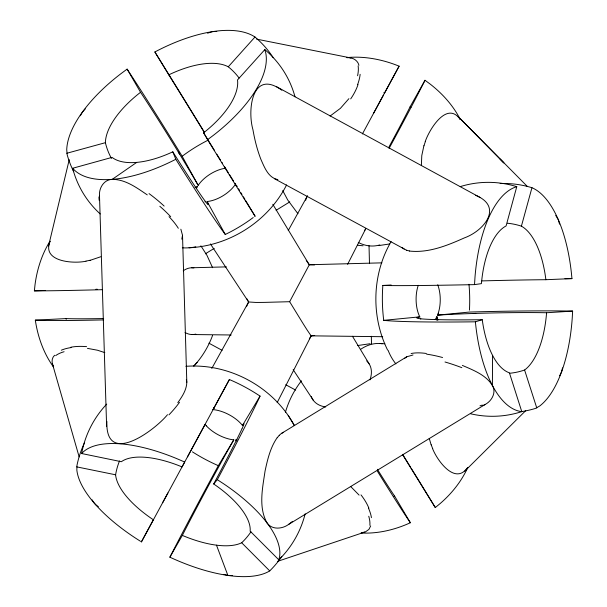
<?xml version="1.0" encoding="UTF-8"?>
<svg xmlns="http://www.w3.org/2000/svg" width="607" height="607" viewBox="0 0 607 607"><rect width="100%" height="100%" fill="white"/><g stroke="black" fill="none" stroke-linecap="round" stroke-linejoin="round"><path stroke-width="0.91" d="M84.639 442.533A114.131 105.034 30.2 0 0 76.952 465.47L76.854 470.152A112.439 45.927 28 0 0 135.824 538.31L140.012 540.989M267.133 523.052C272.065 530.032 282.217 529.061 288.462 524.524L484.879 404.619C491.655 401.265 496.647 392.585 492.391 385.43L492.573 355.376M167.494 414.68C154.239 430.841 105.231 466.995 106.885 421.463M180.856 229.196L182.517 235.326L181.789 239.128M438.239 313.288L437.548 315.139L469.332 312.066A117.417 5.023 -1.2 0 1 571.513 311.072L572.629 311.095L572.257 317.802A112.993 49.311 89.6 0 1 539.752 405.962L535.45 408.428A114.655 103.934 84.7 0 1 521.451 411.607M470.531 413.762A117.06 105.33 84.8 0 0 521.777 411.629L509.402 372.819A74.82 33.135 89.6 0 1 482.254 319.714L475.387 321.801A117.417 5.023 -1.2 0 1 383.723 320.344A88.061 43.674 89.6 0 1 382.691 287.756L382.85 285.449A117.5 2.094 -1.4 0 0 472.861 284.653L474.522 284.615L475.008 276.974A112.462 49.099 89.6 0 1 477.36 257.565A112.378 49.068 89.6 0 1 488.491 218.194M469.446 310.116L469.454 309.987A88.061 43.674 89.6 0 0 468.976 284.273M102.348 289.683A96.232 1.419 -1.7 0 1 34.948 290.859L34.371 290.859L35.009 284.827A90.246 62.756 89.6 0 1 49.941 241.313M182.517 235.326L186.812 382.304C186.577 389.99 182.146 396.644 177.798 402.676M50.153 241.282C41.367 261.822 73.584 263.954 85.989 261.2M562.522 367.872L561.596 371.78L559.654 375.748M48.56 245.949L69.236 159.679M531.952 187.715A112.993 49.311 89.6 0 1 571.938 278.605L545.875 279.706A74.82 33.135 89.6 0 0 521.405 226.168L531.952 187.715A114.655 103.934 84.7 0 0 500.145 183.557M460.22 186.615A117.06 105.33 84.8 0 1 515.396 186.25L516.769 186.66L506.094 225.933A74.82 33.135 89.6 0 0 481.419 283.636L474.522 284.615M423.898 145.718L421.789 155.567L421.357 165.59M285.442 412.206C288.72 400.87 294.183 390.126 301.444 380.817M370.672 525.912L368.919 529.41L365.52 531.831L277.551 561.361M278.833 559.844L279.554 556.877A112.439 45.927 28 0 0 223.649 483.809L217.306 479.674L213.702 483.984A74.471 30.911 28 0 1 250.145 531.148L278.833 559.844L279.85 558.827A116.567 106.574 30.1 0 0 305.146 513.833M425.226 141.643C428.846 130.444 446.395 100.777 459.795 118.835M409.505 251.055C428.625 253.172 447.344 245.501 464.454 237.861C484.067 230.789 503.628 206.805 475.63 195.302M212.564 335.459C208.383 346.749 202.002 357.333 193.762 366.12M246.488 306.679L248.642 301.967L246.958 298.856M242.443 427.768L242.489 427.669A76.748 1.912 -61.8 0 0 243.058 424.566L242.451 425.446L241.214 423.959A24.31 11.404 28 0 0 215.037 409.854L213.095 409.588L229.385 379.534A87.81 41.253 28 0 1 258.134 394.846L260.046 396.105A116.976 2.921 -61.8 0 1 218.088 478.21L217.306 479.674M242.102 428.519L242.132 428.459A76.748 1.912 -61.8 0 1 213.702 483.984M459.62 118.244A90.61 61.383 28 0 0 429.877 83.865L424.991 80.276L424.741 80.784A96.566 2.011 -61.4 0 1 389.095 148.396M80.329 115.755L82.544 111.908L85.261 108.957M286.595 184.915C268.195 221.206 229.666 245.918 189.05 247.785M277.171 402.6L311.186 335.838L314.684 335.527M347.606 264.341L365.68 228.862A33.468 20.676 28 0 1 364.42 230.599M196.509 188.269L197.343 186.675L195.022 187.457M437.852 320.147L436.896 316.596L436.054 318.182A24.386 12.079 89.6 0 1 435.158 319.57M213.239 409.338L214.18 407.593L213.095 409.588M140.718 541.429L141.431 541.869L167.927 492.952M187.517 456.843L229.385 379.534M373.73 113.008L399.103 66.171A90.61 61.383 28 0 0 347.166 57.574M141.431 541.869L153.389 519.797A74.471 30.911 28 0 1 115.603 474.795L76.679 466.866M162.646 502.702L205.09 424.361L206.327 425.818M362.402 133.942L383.366 95.231M399.103 66.171L384.565 93.008A60.609 40.737 28 0 0 383.776 92.734M211.775 368.464L248.642 301.967L255.699 302.43A25.79 0.728 -1.6 0 0 265.183 302.369L289.645 301.702L309.289 264.773L272.809 204.293M288.242 230.539L306.869 196.934M391.09 241.632C372.023 274.205 370.885 316.171 387.539 349.958M389.049 146.841A63.401 1.32 -61.4 0 0 410.059 106.878L424.991 80.276M281.724 556.566A114.131 105.034 30.2 0 1 269.728 570.906A112.439 45.927 28 0 1 169.877 557.188L182.328 535.397A76.748 1.912 -61.8 0 1 232.102 442.844L233.801 439.863L231.874 439.612A24.31 11.404 28 0 1 206.334 425.818M169.877 557.196A116.976 2.921 -61.8 0 1 218.33 465.66L233.801 439.863M242.451 425.446L260.046 396.105M309.358 338.789L311.186 335.838L382.721 336.71M467.147 468.141C454.696 485.137 436.957 459.954 432.639 448.748M235.668 183.967L234.514 185.605A24.432 12.557 -32.2 0 1 209.074 201.266L207.124 201.539L207.7 202.753A77.264 2.337 58.2 0 1 172.805 151.818A75.078 34.743 -32.2 0 1 112.037 157.38L72.658 168.268A117.409 104.442 -29.5 0 0 100.231 213.968M73.72 171.713A115.026 103.152 -29.5 0 1 67.142 154.618L66.732 149.58A113.388 51.77 -32.2 0 1 121.688 73.121L127.121 69.13L140.558 92.279A77.264 2.337 58.2 0 1 196.395 182.229L198.193 185.325L199.346 183.716A24.432 12.557 -32.2 0 1 224.211 168.435L225.478 168.215M277.24 437.586C270.32 447.488 267.52 459.537 265.039 471.169C262.588 488.028 258.256 507.171 266.997 522.87M348.911 98.66L340.421 108.327L330.125 116.02M254.986 37.012L228.27 66.8A75.078 34.743 -32.2 0 0 168.784 74.843L154.876 51.967A113.388 51.77 -32.2 0 1 254.986 37.012A115.026 103.152 -29.5 0 1 273.233 57.718M294.994 96.779A117.409 104.442 -29.5 0 0 265.927 50.525L264.842 49.599L237.512 79.934A75.078 34.743 -32.2 0 1 203.618 132.812L208.436 141.112A117.811 0.622 58.4 0 0 255.054 216.145L254.826 216.32M54.592 355.254C51.398 358.191 51.42 363.191 53.628 366.704M193.982 365.862L197.161 362.417M464.78 471.131L525.715 410.636M279.22 435.295L281.367 433.489L406.728 356.802L413.003 354.974M292.339 521.512L288.462 524.524M404.566 358.403L406.728 356.802M402.707 454.81A95.952 0.417 58.5 0 0 434.999 507.073L435.295 507.543L439.961 503.719A89.502 63.401 -32.2 0 0 467.747 467.504M198.193 185.325L182.176 156.265L183.845 155.02A88.243 45.411 -32.2 0 1 207.366 140.543M207.564 139.693L213.702 135.08A113.388 51.77 -32.2 0 0 265.752 52.968L264.842 49.599M106.627 426.425L99.495 195.841C98.797 188.193 103.873 179.566 112.196 179.376L136.696 162.403M195.742 187.669L197.343 186.675M205.356 253.809L214.203 248.377M276.094 210.31L289.759 201.911M281.367 433.489L283.598 432.298M484.879 404.619L482.8 405.681M207.556 33.195L212.404 31.64L216.767 31.42M100.747 256.746L90.124 260.342M205.561 201.638L204.961 201.843M516.769 186.66L513.605 187.821A113.539 49.546 89.6 0 0 505.479 193.125A113.623 49.584 89.6 0 0 488.559 218.042M364.769 532.104L361.157 532.764M140.558 92.279A75.078 34.743 -32.2 0 0 105.39 142.683L66.778 153.275M389.648 243.961L378.851 245.577M357.523 345.558L370.103 343.721M418.269 285.305A24.386 12.079 89.6 0 0 418.989 315.094L419.794 316.854L418.572 317.097A77.036 3.285 -1.2 0 0 482.254 319.714M383.723 320.344L419.794 316.854M185.932 366.317C229.529 363.039 273.643 387.099 294.403 425.598M437.548 315.139L441.039 314.919A77.036 3.285 -1.2 0 1 546.588 312.742L572.629 311.095M382.85 285.449L391.189 284.987M53.333 366.734A90.246 62.756 89.6 0 1 35.32 320.155L66.026 318.584A63.143 2.231 -1.8 0 0 103.653 318.538M232.352 575.557L228.05 575.451M112.196 179.376C125.459 179.3 136.75 187.783 147.266 194.893M34.371 290.859L45.373 290.45M473.301 313.478L475.751 313.402M191.698 267.77L226.441 266.875M306.239 260.418L309.289 264.735L381.894 262.854M346.885 57.688C352.022 57.157 357.713 59.949 358.934 65.275M309.289 264.735L314.532 264.91M237.102 439.969L235.357 439.969L236.518 441.001M191.433 334.525L231.176 334.981M311.148 335.899L307.423 330.443A25.782 0.425 58.5 0 1 302.461 322.583L289.645 301.702M379.762 343.501L384.846 343.767M357.523 245.251L363.1 245.789M277.869 179.596C268.294 177.836 264.424 167.266 260.911 159.383C257.201 149.823 254.697 139.83 252.952 129.739C247.11 109.351 252.413 68.75 281.823 90.223M87.438 348.357L97.431 350.216L104.814 352.614M227.739 575.413L224.006 574.366M350.998 57.984L256.609 39.129M81.634 453.528L121.362 461.707A74.471 30.911 28 0 1 182.062 466.912L184.687 462.079A112.439 45.927 28 0 0 81.634 453.528A116.567 106.574 30.1 0 1 106.726 404.103M462.359 365.406C473.316 370.164 485.782 374.822 492.391 385.43M406.652 250.281L274.41 178.678M208.891 343.167L222.116 350.33M285.738 384.739L295.655 390.096M276.504 86.687L480.023 197.442M192.389 451.836L192.502 451.904A87.81 41.253 28 0 0 218.33 465.66M98.357 506.739L95.64 504.637M404.148 249.105L402.145 247.542M350.846 486.685L359.101 495.107M182.328 535.397A74.471 30.911 28 0 0 241.685 542.764L269.728 570.906M500.077 159.064L503.901 162.957L458.217 116.658L527.324 186.44M297.961 213.747L287.741 200.022L282.725 190.606M555.739 215.402L558.288 219.673M200.879 245.812L206.949 255.335L212.587 267.695M127.121 69.13L127.72 70.04A117.766 3.566 58.2 0 1 182.176 156.265M293.158 369.655L313.478 400.537M210.454 243.946L248.68 302.074M418.891 480.653L435.295 507.543M418.572 480.137L411.151 468.179M410.605 467.299L402.631 454.362M294.312 425.454L288.226 415.484M178.306 152.016L179.596 154.125M352.47 336.278L369.109 363.843M238.574 188.792L239.545 190.401M241.002 192.814L241.965 194.422M243.422 196.835L244.879 199.248M245.843 200.856L255.054 216.145M377.372 469.302A62.976 1.571 58.6 0 0 394.626 496.139L410.355 522.741A89.988 63.72 -32.2 0 1 361.355 533.014M92.15 499.872L92.628 500.714A23.627 14.856 -89.9 0 0 95.663 504.576M207.124 201.539L225.273 234.461A88.243 45.411 -32.2 0 0 253.218 217.541M172.805 151.818L175.81 159.277A117.766 3.566 58.2 0 0 225.273 234.461M558.402 219.939L559.517 224.127M216.479 545.162L227.891 575.436M431.129 444.84L429.248 438.429M536.785 408.003L524.592 370.012A74.82 33.135 89.6 0 0 546.588 312.742M52.308 363.396L79.16 456.912M420.772 319.13L420.545 318.205M186.357 379.367L186.812 382.304M99.495 195.841L99.556 196.987M369.026 245.668L369.473 263.62M371.317 336.27L371.514 343.805M436.896 316.596L436.987 320.352M521.777 411.629A112.993 49.311 89.6 0 1 475.387 321.801M66.201 319.388A60.374 41.678 89.6 0 1 66.026 318.584M103.38 319.897A96.172 3.407 -1.8 0 1 35.32 320.155M97.295 289.236A63.181 0.933 -1.7 0 1 95.86 289.266M507.422 223.224A75.336 68.25 84.7 0 1 521.405 226.168M524.592 370.012A75.336 68.25 84.7 0 1 509.364 373.282M564.95 278.674A117.5 2.094 -1.4 0 1 571.938 278.605M437.738 284.789A24.386 12.079 89.6 0 1 438.201 313.28M481.958 280.904A77.089 1.373 -1.4 0 1 545.875 279.706M195.818 334.116A33.4 21.321 89.6 0 1 185.044 332.522M183.238 270.79A33.4 21.321 89.6 0 1 193.899 267.884M90.139 260.228A41.435 22.861 -23.1 0 1 86.019 261.086M175.81 159.277A113.388 51.77 -32.2 0 1 72.658 168.268M154.876 51.967A117.811 0.622 58.4 0 1 203.944 131.469M236.996 186.44A77.294 0.402 58.4 0 1 236.813 186.167M236.313 185.416A77.294 0.402 58.4 0 1 236.009 184.93M235.228 183.716A77.294 0.402 58.4 0 1 234.909 183.215M233.414 180.856A77.294 0.402 58.4 0 1 229.416 174.482M228.209 172.547A77.294 0.402 58.4 0 1 224.567 166.697M222.602 163.526A77.294 0.402 58.4 0 1 221.919 162.426M220.516 160.165A77.294 0.402 58.4 0 1 216.805 154.178M214.476 150.415A77.294 0.402 58.4 0 1 203.618 132.812M168.784 74.843A77.294 0.402 58.4 0 1 204.384 132.546M236.821 185.932A77.294 0.402 58.4 0 1 236.996 186.25M111.468 158.427A75.579 67.726 -29.5 0 1 105.39 142.683M228.27 66.8A75.579 67.726 -29.5 0 1 239.075 77.992M410.355 522.741A95.921 2.39 58.6 0 1 377.311 471.047M394.626 496.139A60.207 42.338 -32.2 0 1 393.86 496.435M366.711 360.953A33.347 21.776 -32.2 0 1 369.951 379.899M325.716 406.963A33.347 21.776 -32.2 0 1 311.315 396.591M360.99 349.093A96.65 50.495 -86.9 0 1 382.289 343.774M432.715 448.656A41.284 22.186 80.4 0 1 431.213 444.764M409.588 250.972A50.085 22.262 -31.8 0 1 406.728 250.221M250.949 531.831A74.995 68.978 30.2 0 1 241.685 542.764M115.603 474.795A74.995 68.978 30.2 0 1 119.518 460.941M410.059 106.878A60.609 40.737 28 0 1 410.992 107.621M305.685 200.302A33.468 20.676 28 0 1 307.597 195.704M379.807 244.932A97.317 51.071 85.8 0 1 358.259 242.436M459.765 118.98A21.207 8.232 81.4 0 1 460.136 119.609M423.989 145.779A41.549 22.019 -81.3 0 1 425.317 141.727M411.114 353.532A57.02 21.981 27 0 1 426.289 353.471M426.622 354.169A63.849 21.253 23.3 0 1 442.579 357.523M445.007 361.992A64.259 18.202 21.8 0 1 461.859 367.683M482.277 405.036A65.67 40.161 38.9 0 1 480.016 405.825M395.893 363.904A118.327 76.823 -25.5 0 1 388.123 350.322M277.27 437.723A49.842 21.108 89.4 0 1 279.235 435.409M360.998 494.895A46.967 23.301 37.8 0 1 368.889 508.188M368.479 508.165A52.581 22.952 40.9 0 1 371.423 517.665M368.76 516.238A52.938 21.389 43.9 0 1 369.86 525.305M358.009 84.593A47.392 25.122 -42 0 1 350.702 98.888M360.126 74.312A53.044 24.933 -45 0 1 357.606 84.631M358.122 65.935A53.401 23.309 -47.9 0 1 357.599 75.754M70.882 347.219A47.088 23.21 18.3 0 1 86.596 346.643M61.322 350.209A52.718 22.778 15.2 0 1 71.14 347.561M55.647 355.641A53.067 21.154 12.4 0 1 64.099 351.719M179.497 402.327A63.803 24.318 -37.5 0 1 168.958 414.839M99.207 200.401A65.45 40.935 12.3 0 1 98.949 196.911M149.041 193.603A64.767 22.497 33.7 0 1 164.14 206.077M159.838 206.281A64.031 19.477 34.3 0 1 170.681 216.714M169.034 216.661A57.179 19.265 32.9 0 1 178.314 228.285M195.803 246.806A118.669 75.2 83.2 0 1 182.343 247.808"/></g></svg>
